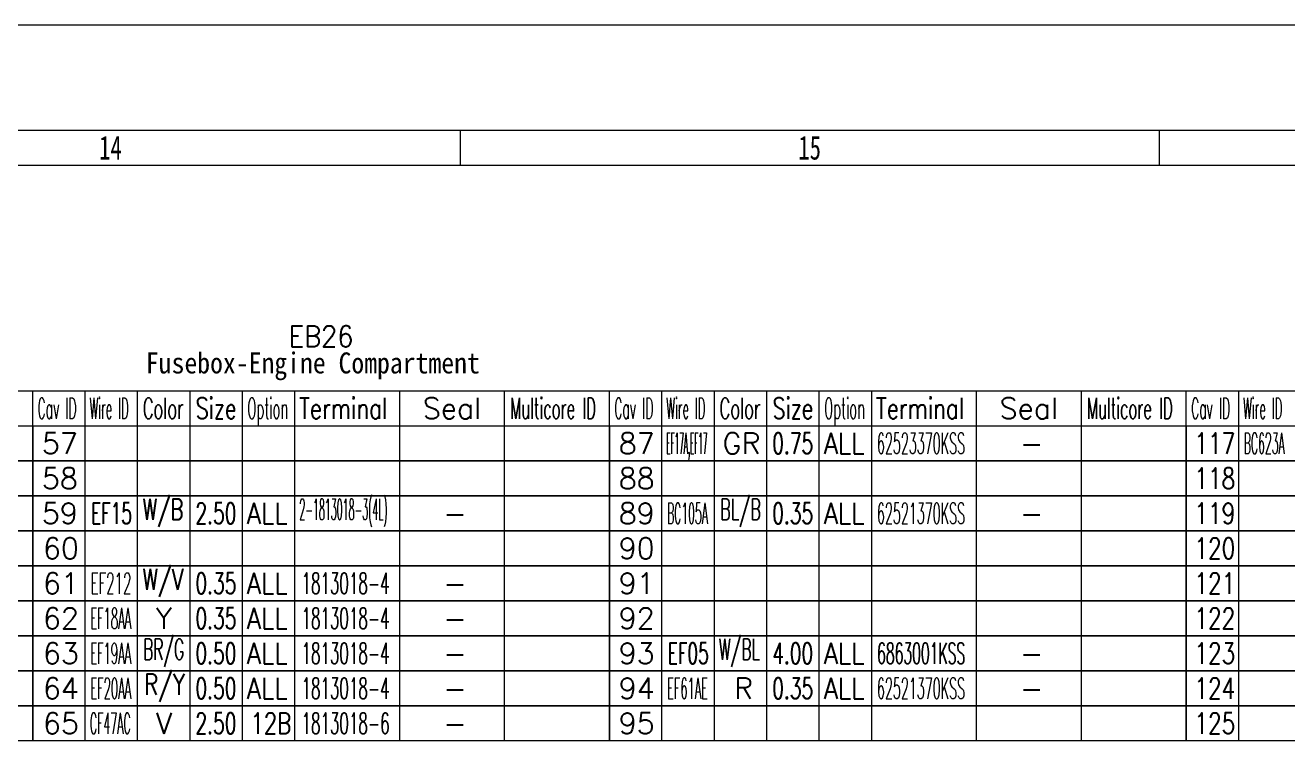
# Model space of a CAD drawing. Header units: inches. Extents: x 47316 to 59086, y 3141 to 11743.
# Drawn here: x 51605.7 to 51786.3, y 10197.4 to 10299.1 of the extents above; entities that cross this region are included whole.
import ezdxf

# ---------------------------------------------------------------- set-up
doc = ezdxf.new("R2010")
doc.units = ezdxf.units.IN
doc.header["$MEASUREMENT"] = 0
doc.styles.add('MtX_FangSong_GB2312', font='')
doc.styles.get("Standard").update_dxf_attribs({"font": ''})
doc.styles.get('MtX_FangSong_GB2312').set_extended_font_data('FangSong_GB2312')
doc.styles.get('Standard').set_extended_font_data('SimSun')

msp = doc.modelspace()

# ---------------------------------------------------------------- linework, layer by layer
at = {"color": 0, "lineweight": 15}
for p, q in [((57387.93, 10299.08), (50247.93, 10299.08)), ((50267.93, 10284.08), (57267.93, 10284.08)), ((51667.93, 10279.08), (51667.93, 10284.08)), ((51767.93, 10279.08), (51767.93, 10284.08)), ((50267.93, 10279.08), (57367.93, 10279.08))]:
    msp.add_line(p, q, dxfattribs=at)
at = {"color": 0, "linetype": 'Continuous', "lineweight": 15}
for p, q in [((51441.76, 10246.81), (51854.26, 10246.81)), ((51441.76, 10241.81), (51854.26, 10241.81))]:
    msp.add_line(p, q, dxfattribs=at)
at = {"color": 7, "linetype": 'Continuous', "lineweight": 15}
for p, q in [((51606.76, 10241.81), (51606.76, 10246.81)), ((51614.26, 10241.81), (51614.26, 10246.81)), ((51621.76, 10241.81), (51621.76, 10246.81)), ((51629.26, 10241.81), (51629.26, 10246.81)), ((51636.76, 10241.81), (51636.76, 10246.81)), ((51644.26, 10241.81), (51644.26, 10246.81)), ((51659.26, 10241.81), (51659.26, 10246.81)), ((51674.26, 10241.81), (51674.26, 10246.81)), ((51689.26, 10241.81), (51689.26, 10246.81)), ((51696.76, 10241.81), (51696.76, 10246.81)), ((51704.26, 10241.81), (51704.26, 10246.81)), ((51711.76, 10241.81), (51711.76, 10246.81)), ((51719.26, 10241.81), (51719.26, 10246.81)), ((51726.76, 10241.81), (51726.76, 10246.81)), ((51741.76, 10241.81), (51741.76, 10246.81)), ((51756.76, 10241.81), (51756.76, 10246.81)), ((51771.76, 10241.81), (51771.76, 10246.81)), ((51779.26, 10241.81), (51779.26, 10246.81))]:
    msp.add_line(p, q, dxfattribs=at)
at = {"color": 102, "linetype": 'Continuous', "lineweight": 15}
for p, q in [((51614.26, 10236.81), (51614.26, 10241.81)), ((51621.76, 10236.81), (51621.76, 10241.81)), ((51629.26, 10236.81), (51629.26, 10241.81)), ((51636.76, 10236.81), (51636.76, 10241.81)), ((51644.26, 10236.81), (51644.26, 10241.81)), ((51659.26, 10236.81), (51659.26, 10241.81)), ((51674.26, 10236.81), (51674.26, 10241.81)), ((51696.76, 10236.81), (51696.76, 10241.81)), ((51704.26, 10236.81), (51704.26, 10241.81)), ((51711.76, 10236.81), (51711.76, 10241.81)), ((51719.26, 10236.81), (51719.26, 10241.81)), ((51726.76, 10236.81), (51726.76, 10241.81)), ((51741.76, 10236.81), (51741.76, 10241.81)), ((51756.76, 10236.81), (51756.76, 10241.81)), ((51779.26, 10236.81), (51779.26, 10241.81)), ((51614.26, 10231.81), (51614.26, 10236.81)), ((51621.76, 10231.81), (51621.76, 10236.81)), ((51629.26, 10231.81), (51629.26, 10236.81)), ((51636.76, 10231.81), (51636.76, 10236.81)), ((51644.26, 10231.81), (51644.26, 10236.81)), ((51659.26, 10231.81), (51659.26, 10236.81)), ((51674.26, 10231.81), (51674.26, 10236.81)), ((51696.76, 10231.81), (51696.76, 10236.81)), ((51704.26, 10231.81), (51704.26, 10236.81)), ((51711.76, 10231.81), (51711.76, 10236.81)), ((51719.26, 10231.81), (51719.26, 10236.81)), ((51726.76, 10231.81), (51726.76, 10236.81)), ((51741.76, 10231.81), (51741.76, 10236.81)), ((51756.76, 10231.81), (51756.76, 10236.81)), ((51779.26, 10231.81), (51779.26, 10236.81)), ((51614.26, 10226.81), (51614.26, 10231.81)), ((51621.76, 10226.81), (51621.76, 10231.81)), ((51629.26, 10226.81), (51629.26, 10231.81)), ((51636.76, 10226.81), (51636.76, 10231.81)), ((51644.26, 10226.81), (51644.26, 10231.81)), ((51659.26, 10226.81), (51659.26, 10231.81)), ((51674.26, 10226.81), (51674.26, 10231.81)), ((51696.76, 10226.81), (51696.76, 10231.81)), ((51704.26, 10226.81), (51704.26, 10231.81)), ((51711.76, 10226.81), (51711.76, 10231.81)), ((51719.26, 10226.81), (51719.26, 10231.81)), ((51726.76, 10226.81), (51726.76, 10231.81)), ((51741.76, 10226.81), (51741.76, 10231.81)), ((51756.76, 10226.81), (51756.76, 10231.81)), ((51779.26, 10226.81), (51779.26, 10231.81)), ((51614.26, 10221.81), (51614.26, 10226.81)), ((51621.76, 10221.81), (51621.76, 10226.81)), ((51629.26, 10221.81), (51629.26, 10226.81)), ((51636.76, 10221.81), (51636.76, 10226.81)), ((51644.26, 10221.81), (51644.26, 10226.81)), ((51659.26, 10221.81), (51659.26, 10226.81)), ((51674.26, 10221.81), (51674.26, 10226.81)), ((51696.76, 10221.81), (51696.76, 10226.81)), ((51704.26, 10221.81), (51704.26, 10226.81)), ((51711.76, 10221.81), (51711.76, 10226.81)), ((51719.26, 10221.81), (51719.26, 10226.81)), ((51726.76, 10221.81), (51726.76, 10226.81)), ((51741.76, 10221.81), (51741.76, 10226.81)), ((51756.76, 10221.81), (51756.76, 10226.81)), ((51779.26, 10221.81), (51779.26, 10226.81)), ((51614.26, 10216.81), (51614.26, 10221.81)), ((51621.76, 10216.81), (51621.76, 10221.81)), ((51629.26, 10216.81), (51629.26, 10221.81)), ((51636.76, 10216.81), (51636.76, 10221.81)), ((51644.26, 10216.81), (51644.26, 10221.81)), ((51659.26, 10216.81), (51659.26, 10221.81)), ((51674.26, 10216.81), (51674.26, 10221.81)), ((51696.76, 10216.81), (51696.76, 10221.81)), ((51704.26, 10216.81), (51704.26, 10221.81)), ((51711.76, 10216.81), (51711.76, 10221.81)), ((51719.26, 10216.81), (51719.26, 10221.81)), ((51726.76, 10216.81), (51726.76, 10221.81)), ((51741.76, 10216.81), (51741.76, 10221.81)), ((51756.76, 10216.81), (51756.76, 10221.81)), ((51779.26, 10216.81), (51779.26, 10221.81)), ((51614.26, 10211.81), (51614.26, 10216.81)), ((51621.76, 10211.81), (51621.76, 10216.81)), ((51629.26, 10211.81), (51629.26, 10216.81)), ((51636.76, 10211.81), (51636.76, 10216.81)), ((51644.26, 10211.81), (51644.26, 10216.81)), ((51659.26, 10211.81), (51659.26, 10216.81)), ((51674.26, 10211.81), (51674.26, 10216.81)), ((51696.76, 10211.81), (51696.76, 10216.81)), ((51704.26, 10211.81), (51704.26, 10216.81)), ((51711.76, 10211.81), (51711.76, 10216.81)), ((51719.26, 10211.81), (51719.26, 10216.81)), ((51726.76, 10211.81), (51726.76, 10216.81)), ((51741.76, 10211.81), (51741.76, 10216.81)), ((51756.76, 10211.81), (51756.76, 10216.81)), ((51779.26, 10211.81), (51779.26, 10216.81)), ((51614.26, 10206.81), (51614.26, 10211.81)), ((51621.76, 10206.81), (51621.76, 10211.81)), ((51629.26, 10206.81), (51629.26, 10211.81)), ((51636.76, 10206.81), (51636.76, 10211.81)), ((51644.26, 10206.81), (51644.26, 10211.81)), ((51659.26, 10206.81), (51659.26, 10211.81)), ((51674.26, 10206.81), (51674.26, 10211.81)), ((51696.76, 10206.81), (51696.76, 10211.81)), ((51704.26, 10206.81), (51704.26, 10211.81)), ((51711.76, 10206.81), (51711.76, 10211.81)), ((51719.26, 10206.81), (51719.26, 10211.81)), ((51726.76, 10206.81), (51726.76, 10211.81)), ((51741.76, 10206.81), (51741.76, 10211.81)), ((51756.76, 10206.81), (51756.76, 10211.81)), ((51779.26, 10206.81), (51779.26, 10211.81)), ((51614.26, 10201.81), (51614.26, 10206.81)), ((51621.76, 10201.81), (51621.76, 10206.81)), ((51629.26, 10201.81), (51629.26, 10206.81)), ((51636.76, 10201.81), (51636.76, 10206.81)), ((51644.26, 10201.81), (51644.26, 10206.81)), ((51659.26, 10201.81), (51659.26, 10206.81)), ((51674.26, 10201.81), (51674.26, 10206.81)), ((51696.76, 10201.81), (51696.76, 10206.81)), ((51704.26, 10201.81), (51704.26, 10206.81)), ((51711.76, 10201.81), (51711.76, 10206.81)), ((51719.26, 10201.81), (51719.26, 10206.81)), ((51726.76, 10201.81), (51726.76, 10206.81)), ((51741.76, 10201.81), (51741.76, 10206.81)), ((51756.76, 10201.81), (51756.76, 10206.81)), ((51779.26, 10201.81), (51779.26, 10206.81)), ((51614.26, 10196.81), (51614.26, 10201.81)), ((51621.76, 10196.81), (51621.76, 10201.81)), ((51629.26, 10196.81), (51629.26, 10201.81)), ((51636.76, 10196.81), (51636.76, 10201.81)), ((51644.26, 10196.81), (51644.26, 10201.81)), ((51659.26, 10196.81), (51659.26, 10201.81)), ((51674.26, 10196.81), (51674.26, 10201.81)), ((51696.76, 10196.81), (51696.76, 10201.81)), ((51704.26, 10196.81), (51704.26, 10201.81)), ((51711.76, 10196.81), (51711.76, 10201.81)), ((51719.26, 10196.81), (51719.26, 10201.81)), ((51726.76, 10196.81), (51726.76, 10201.81)), ((51741.76, 10196.81), (51741.76, 10201.81)), ((51756.76, 10196.81), (51756.76, 10201.81)), ((51779.26, 10196.81), (51779.26, 10201.81))]:
    msp.add_line(p, q, dxfattribs=at)
at = {"color": 0, "linetype": 'Continuous', "lineweight": 15}
for points in [[(51524.26, 10236.81), (51524.26, 10241.81), (51606.76, 10241.81), (51606.76, 10236.81)], [(51606.76, 10236.81), (51606.76, 10241.81), (51689.26, 10241.81), (51689.26, 10236.81)], [(51689.26, 10236.81), (51689.26, 10241.81), (51771.76, 10241.81), (51771.76, 10236.81)], [(51771.76, 10236.81), (51771.76, 10241.81), (51854.26, 10241.81), (51854.26, 10236.81)], [(51524.26, 10231.81), (51524.26, 10236.81), (51606.76, 10236.81), (51606.76, 10231.81)], [(51606.76, 10231.81), (51606.76, 10236.81), (51689.26, 10236.81), (51689.26, 10231.81)], [(51689.26, 10231.81), (51689.26, 10236.81), (51771.76, 10236.81), (51771.76, 10231.81)], [(51771.76, 10231.81), (51771.76, 10236.81), (51854.26, 10236.81), (51854.26, 10231.81)], [(51524.26, 10226.81), (51524.26, 10231.81), (51606.76, 10231.81), (51606.76, 10226.81)], [(51606.76, 10226.81), (51606.76, 10231.81), (51689.26, 10231.81), (51689.26, 10226.81)], [(51689.26, 10226.81), (51689.26, 10231.81), (51771.76, 10231.81), (51771.76, 10226.81)], [(51771.76, 10226.81), (51771.76, 10231.81), (51854.26, 10231.81), (51854.26, 10226.81)], [(51524.26, 10221.81), (51524.26, 10226.81), (51606.76, 10226.81), (51606.76, 10221.81)], [(51606.76, 10221.81), (51606.76, 10226.81), (51689.26, 10226.81), (51689.26, 10221.81)], [(51689.26, 10221.81), (51689.26, 10226.81), (51771.76, 10226.81), (51771.76, 10221.81)], [(51771.76, 10221.81), (51771.76, 10226.81), (51854.26, 10226.81), (51854.26, 10221.81)], [(51524.26, 10216.81), (51524.26, 10221.81), (51606.76, 10221.81), (51606.76, 10216.81)], [(51606.76, 10216.81), (51606.76, 10221.81), (51689.26, 10221.81), (51689.26, 10216.81)], [(51689.26, 10216.81), (51689.26, 10221.81), (51771.76, 10221.81), (51771.76, 10216.81)], [(51771.76, 10216.81), (51771.76, 10221.81), (51854.26, 10221.81), (51854.26, 10216.81)], [(51524.26, 10211.81), (51524.26, 10216.81), (51606.76, 10216.81), (51606.76, 10211.81)], [(51606.76, 10211.81), (51606.76, 10216.81), (51689.26, 10216.81), (51689.26, 10211.81)], [(51689.26, 10211.81), (51689.26, 10216.81), (51771.76, 10216.81), (51771.76, 10211.81)], [(51771.76, 10211.81), (51771.76, 10216.81), (51854.26, 10216.81), (51854.26, 10211.81)], [(51524.26, 10206.81), (51524.26, 10211.81), (51606.76, 10211.81), (51606.76, 10206.81)], [(51606.76, 10206.81), (51606.76, 10211.81), (51689.26, 10211.81), (51689.26, 10206.81)], [(51689.26, 10206.81), (51689.26, 10211.81), (51771.76, 10211.81), (51771.76, 10206.81)], [(51771.76, 10206.81), (51771.76, 10211.81), (51854.26, 10211.81), (51854.26, 10206.81)], [(51524.26, 10201.81), (51524.26, 10206.81), (51606.76, 10206.81), (51606.76, 10201.81)], [(51606.76, 10201.81), (51606.76, 10206.81), (51689.26, 10206.81), (51689.26, 10201.81)], [(51689.26, 10201.81), (51689.26, 10206.81), (51771.76, 10206.81), (51771.76, 10201.81)], [(51771.76, 10201.81), (51771.76, 10206.81), (51854.26, 10206.81), (51854.26, 10201.81)], [(51524.26, 10196.81), (51524.26, 10201.81), (51606.76, 10201.81), (51606.76, 10196.81)], [(51606.76, 10196.81), (51606.76, 10201.81), (51689.26, 10201.81), (51689.26, 10196.81)], [(51689.26, 10196.81), (51689.26, 10201.81), (51771.76, 10201.81), (51771.76, 10196.81)], [(51771.76, 10196.81), (51771.76, 10201.81), (51854.26, 10201.81), (51854.26, 10196.81)]]:
    msp.add_lwpolyline(points, close=True, dxfattribs=at)

# ---------------------------------------------------------------- texts
at = {"color": 0, "lineweight": 15, "style": 'MtX_FangSong_GB2312', "width": 0.7}
for s, p in [('14', (51616.26, 10279.88)), ('15', (51716.27, 10279.88))]:
    msp.add_text(s, height=3.4, dxfattribs=at).set_placement(p)
at = {"color": 6, "linetype": 'Continuous', "lineweight": 20, "char_height": 3, "attachment_point": 1}
for s, insert, width in [('\\Fromans.shx;\\W0.9000000000;\\T1.0000000000;\\o\\lEB26', (51643.38, 10256.12), 10.2857), ('\\f黑体|b0|i0|c1|p0;\\W0.9000000000;\\T1.0000000000;\\o\\lFusebox-Engine Compartment', (51622.95, 10252.31), 50.4809)]:
    msp.add_mtext(s, dxfattribs=dict(at, insert=insert, width=width))
at = {"color": 7, "linetype": 'Continuous', "lineweight": 15, "char_height": 3, "attachment_point": 1}
for s, insert, width in [('\\Fromans.shx;\\W0.4292452830;\\T1.0000000000;\\o\\lCav ID', (51607.45, 10245.81), 6.5), ('\\Fromans.shx;\\W0.4026548673;\\T1.0000000000;\\o\\lWire ID', (51614.88, 10245.81), 6.5), ('\\Fromans.shx;\\W0.5687500000;\\T1.0000000000;\\o\\lColor', (51622.51, 10245.81), 6.5), ('\\Fromans.shx;\\W0.7222222222;\\T1.0000000000;\\o\\lSize', (51630.07, 10245.81), 6.5), ('\\Fromans.shx;\\W0.4595959596;\\T1.0000000000;\\o\\lOption', (51637.46, 10245.81), 6.5), ('\\Fromans.shx;\\W0.7480916031;\\T1.0000000000;\\o\\lTerminal', (51644.87, 10245.81), 14), ('\\Fromans.shx;\\W1.0000000000;\\T1.0000000000;\\o\\lSeal', (51662.55, 10245.81), 9.2857), ('\\Fromans.shx;\\W0.5185185185;\\T1.0000000000;\\o\\lMulticore ID', (51675.06, 10245.81), 14), ('\\Fromans.shx;\\W0.4292452830;\\T1.0000000000;\\o\\lCav ID', (51689.95, 10245.81), 6.5), ('\\Fromans.shx;\\W0.4026548673;\\T1.0000000000;\\o\\lWire ID', (51697.38, 10245.81), 6.5), ('\\Fromans.shx;\\W0.5687500000;\\T1.0000000000;\\o\\lColor', (51705.01, 10245.81), 6.5), ('\\Fromans.shx;\\W0.7222222222;\\T1.0000000000;\\o\\lSize', (51712.57, 10245.81), 6.5), ('\\Fromans.shx;\\W0.4595959596;\\T1.0000000000;\\o\\lOption', (51719.96, 10245.81), 6.5), ('\\Fromans.shx;\\W0.7480916031;\\T1.0000000000;\\o\\lTerminal', (51727.37, 10245.81), 14), ('\\Fromans.shx;\\W1.0000000000;\\T1.0000000000;\\o\\lSeal', (51745.05, 10245.81), 9.2857), ('\\Fromans.shx;\\W0.5185185185;\\T1.0000000000;\\o\\lMulticore ID', (51757.56, 10245.81), 14), ('\\Fromans.shx;\\W0.4292452830;\\T1.0000000000;\\o\\lCav ID', (51772.45, 10245.81), 6.5), ('\\Fromans.shx;\\W0.4026548673;\\T1.0000000000;\\o\\lWire ID', (51779.88, 10245.81), 6.5), ('\\Fromans.shx;\\W1.0000000000;\\T1.0000000000;\\o\\l57', (51608.08, 10240.81), 5.7143), ('\\Fromans.shx;\\W1.0000000000;\\T1.0000000000;\\o\\l87', (51690.58, 10240.81), 5.7143), ('\\Fromans.shx;\\W0.7583333333;\\T1.0000000000;\\o\\l117', (51772.91, 10240.81), 6.5), ('\\Fromans.shx;\\W1.0000000000;\\T1.0000000000;\\o\\l58', (51608.08, 10235.81), 5.7143), ('\\Fromans.shx;\\W1.0000000000;\\T1.0000000000;\\o\\l88', (51690.58, 10235.81), 5.7143), ('\\Fromans.shx;\\W0.7583333333;\\T1.0000000000;\\o\\l118', (51772.91, 10235.81), 6.5), ('\\Fromans.shx;\\W1.0000000000;\\T1.0000000000;\\o\\l59', (51608.08, 10230.81), 5.7143), ('\\Fromans.shx;\\W1.0000000000;\\T1.0000000000;\\o\\l89', (51690.58, 10230.81), 5.7143), ('\\Fromans.shx;\\W0.7583333333;\\T1.0000000000;\\o\\l119', (51772.91, 10230.81), 6.5), ('\\Fromans.shx;\\W1.0000000000;\\T1.0000000000;\\o\\l60', (51608.23, 10225.81), 5.7143), ('\\Fromans.shx;\\W1.0000000000;\\T1.0000000000;\\o\\l90', (51690.58, 10225.81), 5.7143), ('\\Fromans.shx;\\W0.7583333333;\\T1.0000000000;\\o\\l120', (51772.91, 10225.81), 6.5), ('\\Fromans.shx;\\W1.0000000000;\\T1.0000000000;\\o\\l61', (51608.23, 10220.81), 5.7143), ('\\Fromans.shx;\\W1.0000000000;\\T1.0000000000;\\o\\l91', (51690.58, 10220.81), 5.7143), ('\\Fromans.shx;\\W0.7583333333;\\T1.0000000000;\\o\\l121', (51772.91, 10220.81), 6.5), ('\\Fromans.shx;\\W1.0000000000;\\T1.0000000000;\\o\\l62', (51608.23, 10215.81), 5.7143), ('\\Fromans.shx;\\W1.0000000000;\\T1.0000000000;\\o\\l92', (51690.58, 10215.81), 5.7143), ('\\Fromans.shx;\\W0.7583333333;\\T1.0000000000;\\o\\l122', (51772.91, 10215.81), 6.5), ('\\Fromans.shx;\\W1.0000000000;\\T1.0000000000;\\o\\l63', (51608.23, 10210.81), 5.7143), ('\\Fromans.shx;\\W1.0000000000;\\T1.0000000000;\\o\\l93', (51690.58, 10210.81), 5.7143), ('\\Fromans.shx;\\W0.7583333333;\\T1.0000000000;\\o\\l123', (51772.91, 10210.81), 6.5), ('\\Fromans.shx;\\W1.0000000000;\\T1.0000000000;\\o\\l64', (51608.23, 10205.81), 5.7143), ('\\Fromans.shx;\\W1.0000000000;\\T1.0000000000;\\o\\l94', (51690.58, 10205.81), 5.7143), ('\\Fromans.shx;\\W0.7583333333;\\T1.0000000000;\\o\\l124', (51772.91, 10205.81), 6.5), ('\\Fromans.shx;\\W1.0000000000;\\T1.0000000000;\\o\\l65', (51608.23, 10200.81), 5.7143), ('\\Fromans.shx;\\W1.0000000000;\\T1.0000000000;\\o\\l95', (51690.58, 10200.81), 5.7143), ('\\Fromans.shx;\\W0.7583333333;\\T1.0000000000;\\o\\l125', (51772.91, 10200.81), 6.5)]:
    msp.add_mtext(s, dxfattribs=dict(at, insert=insert, width=width))
at = {"color": 21, "linetype": 'Continuous', "lineweight": 15, "char_height": 3, "attachment_point": 1}
for s, insert, width in [('\\Fromans.shx;\\W0.2500000000;\\T1.0000000000;\\o\\lEF17A,EF17', (51697.4, 10240.81), 6.5), ('\\Fromans.shx;\\W0.6500000000;\\T1.0000000000;\\o\\l0.75', (51712.54, 10240.81), 6.5), ('\\Fromans.shx;\\W0.4434389140;\\T1.0000000000;\\o\\l62523370KSS', (51727.51, 10240.81), 14), ('\\Fromans.shx;\\W0.3791666667;\\T1.0000000000;\\o\\lBC623A', (51779.98, 10240.81), 6.5), ('\\Fromans.shx;\\W0.3299663300;\\T1.0000000000;\\o\\l2-1813018-3(4L)', (51644.9, 10231.38), 14), ('\\Fromans.shx;\\W0.5909090909;\\T1.0000000000;\\o\\lEF15', (51615.1, 10230.81), 6.5), ('\\Fromans.shx;\\W0.6500000000;\\T1.0000000000;\\o\\l2.50', (51630.04, 10230.81), 6.5), ('\\Fromans.shx;\\W0.3791666667;\\T1.0000000000;\\o\\lBC105A', (51697.48, 10230.81), 6.5), ('\\Fromans.shx;\\W0.6500000000;\\T1.0000000000;\\o\\l0.35', (51712.54, 10230.81), 6.5), ('\\Fromans.shx;\\W0.4434389140;\\T1.0000000000;\\o\\l62521370KSS', (51727.51, 10230.81), 14), ('\\Fromans.shx;\\W0.4690721649;\\T1.0000000000;\\o\\lEF212', (51615.03, 10220.81), 6.5), ('\\Fromans.shx;\\W0.6500000000;\\T1.0000000000;\\o\\l0.35', (51630.04, 10220.81), 6.5), ('\\Fromans.shx;\\W0.5268817204;\\T1.0000000000;\\o\\l1813018-4', (51645.21, 10220.81), 14), ('\\Fromans.shx;\\W0.4026548673;\\T1.0000000000;\\o\\lEF18AA', (51614.99, 10215.81), 6.5), ('\\Fromans.shx;\\W0.6500000000;\\T1.0000000000;\\o\\l0.35', (51630.04, 10215.81), 6.5), ('\\Fromans.shx;\\W0.5268817204;\\T1.0000000000;\\o\\l1813018-4', (51645.21, 10215.81), 14), ('\\Fromans.shx;\\W0.4026548673;\\T1.0000000000;\\o\\lEF19AA', (51614.99, 10210.81), 6.5), ('\\Fromans.shx;\\W0.6500000000;\\T1.0000000000;\\o\\l0.50', (51630.04, 10210.81), 6.5), ('\\Fromans.shx;\\W0.5268817204;\\T1.0000000000;\\o\\l1813018-4', (51645.21, 10210.81), 14), ('\\Fromans.shx;\\W0.5909090909;\\T1.0000000000;\\o\\lEF05', (51697.6, 10210.81), 6.5), ('\\Fromans.shx;\\W0.6500000000;\\T1.0000000000;\\o\\l4.00', (51712.54, 10210.81), 6.5), ('\\Fromans.shx;\\W0.4875621891;\\T1.0000000000;\\o\\l6863001KSS', (51727.54, 10210.81), 14), ('\\Fromans.shx;\\W0.4026548673;\\T1.0000000000;\\o\\lEF20AA', (51614.99, 10205.81), 6.5), ('\\Fromans.shx;\\W0.6500000000;\\T1.0000000000;\\o\\l0.50', (51630.04, 10205.81), 6.5), ('\\Fromans.shx;\\W0.5268817204;\\T1.0000000000;\\o\\l1813018-4', (51645.21, 10205.81), 14), ('\\Fromans.shx;\\W0.3991228070;\\T1.0000000000;\\o\\lEF61AE', (51697.49, 10205.81), 6.5), ('\\Fromans.shx;\\W0.6500000000;\\T1.0000000000;\\o\\l0.35', (51712.54, 10205.81), 6.5), ('\\Fromans.shx;\\W0.4434389140;\\T1.0000000000;\\o\\l62521370KSS', (51727.51, 10205.81), 14), ('\\Fromans.shx;\\W0.3855932203;\\T1.0000000000;\\o\\lCF47AC', (51614.93, 10200.81), 6.5), ('\\Fromans.shx;\\W0.6500000000;\\T1.0000000000;\\o\\l2.50', (51630.04, 10200.81), 6.5), ('\\Fromans.shx;\\W0.5268817204;\\T1.0000000000;\\o\\l1813018-6', (51645.21, 10200.81), 14)]:
    msp.add_mtext(s, dxfattribs=dict(at, insert=insert, width=width))
at = {"color": 140, "linetype": 'Continuous', "lineweight": 15, "char_height": 3, "attachment_point": 1}
for s, insert, width in [('\\Fromans.shx;\\W1.0000000000;\\T1.0000000000;\\o\\lGR', (51705.44, 10240.81), 6), ('\\Fromans.shx;\\W0.8750000000;\\T1.0000000000;\\o\\lALL', (51719.89, 10240.81), 6.5), ('\\Fromans.shx;\\W1.0000000000;\\T1.0000000000;\\o\\l-', (51747.98, 10240.81), 3.7143), ('\\Fromans.shx;\\W0.6791044776;\\T1.0000000000;\\o\\lW/B', (51622.46, 10231.38), 6.5), ('\\Fromans.shx;\\W0.5617283951;\\T1.0000000000;\\o\\lBL/B', (51705.08, 10231.38), 6.5), ('\\Fromans.shx;\\W0.8750000000;\\T1.0000000000;\\o\\lALL', (51637.39, 10230.81), 6.5), ('\\Fromans.shx;\\W0.8750000000;\\T1.0000000000;\\o\\lALL', (51719.89, 10230.81), 6.5), ('\\Fromans.shx;\\W1.0000000000;\\T1.0000000000;\\o\\l-', (51665.48, 10230.81), 3.7143), ('\\Fromans.shx;\\W1.0000000000;\\T1.0000000000;\\o\\l-', (51747.98, 10230.81), 3.7143), ('\\Fromans.shx;\\W0.7109375000;\\T1.0000000000;\\o\\lW/V', (51622.46, 10221.38), 6.5), ('\\Fromans.shx;\\W0.8750000000;\\T1.0000000000;\\o\\lALL', (51637.39, 10220.81), 6.5), ('\\Fromans.shx;\\W1.0000000000;\\T1.0000000000;\\o\\l-', (51665.48, 10220.81), 3.7143), ('\\Fromans.shx;\\W1.0000000000;\\T1.0000000000;\\o\\lY', (51624.37, 10215.81), 2.5714), ('\\Fromans.shx;\\W0.8750000000;\\T1.0000000000;\\o\\lALL', (51637.39, 10215.81), 6.5), ('\\Fromans.shx;\\W1.0000000000;\\T1.0000000000;\\o\\l-', (51665.48, 10215.81), 3.7143), ('\\Fromans.shx;\\W0.5352941176;\\T1.0000000000;\\o\\lBR/G', (51622.57, 10211.38), 6.5), ('\\Fromans.shx;\\W0.5416666667;\\T1.0000000000;\\o\\lW/BL', (51704.92, 10211.38), 6.5), ('\\Fromans.shx;\\W0.8750000000;\\T1.0000000000;\\o\\lALL', (51637.39, 10210.81), 6.5), ('\\Fromans.shx;\\W0.8750000000;\\T1.0000000000;\\o\\lALL', (51719.89, 10210.81), 6.5), ('\\Fromans.shx;\\W1.0000000000;\\T1.0000000000;\\o\\l-', (51665.48, 10210.81), 3.7143), ('\\Fromans.shx;\\W1.0000000000;\\T1.0000000000;\\o\\l-', (51747.98, 10210.81), 3.7143), ('\\Fromans.shx;\\W0.7459016393;\\T1.0000000000;\\o\\lR/Y', (51622.69, 10206.38), 6.5), ('\\Fromans.shx;\\W0.8750000000;\\T1.0000000000;\\o\\lALL', (51637.39, 10205.81), 6.5), ('\\Fromans.shx;\\W1.0000000000;\\T1.0000000000;\\o\\lR', (51707.08, 10205.81), 3), ('\\Fromans.shx;\\W0.8750000000;\\T1.0000000000;\\o\\lALL', (51719.89, 10205.81), 6.5), ('\\Fromans.shx;\\W1.0000000000;\\T1.0000000000;\\o\\l-', (51665.48, 10205.81), 3.7143), ('\\Fromans.shx;\\W1.0000000000;\\T1.0000000000;\\o\\l-', (51747.98, 10205.81), 3.7143), ('\\Fromans.shx;\\W1.0000000000;\\T1.0000000000;\\o\\lV', (51624.37, 10200.81), 2.5714), ('\\Fromans.shx;\\W0.7459016393;\\T1.0000000000;\\o\\l12B', (51637.9, 10200.81), 6.5), ('\\Fromans.shx;\\W1.0000000000;\\T1.0000000000;\\o\\l-', (51665.48, 10200.81), 3.7143)]:
    msp.add_mtext(s, dxfattribs=dict(at, insert=insert, width=width))

doc.saveas('drawing.dxf')
